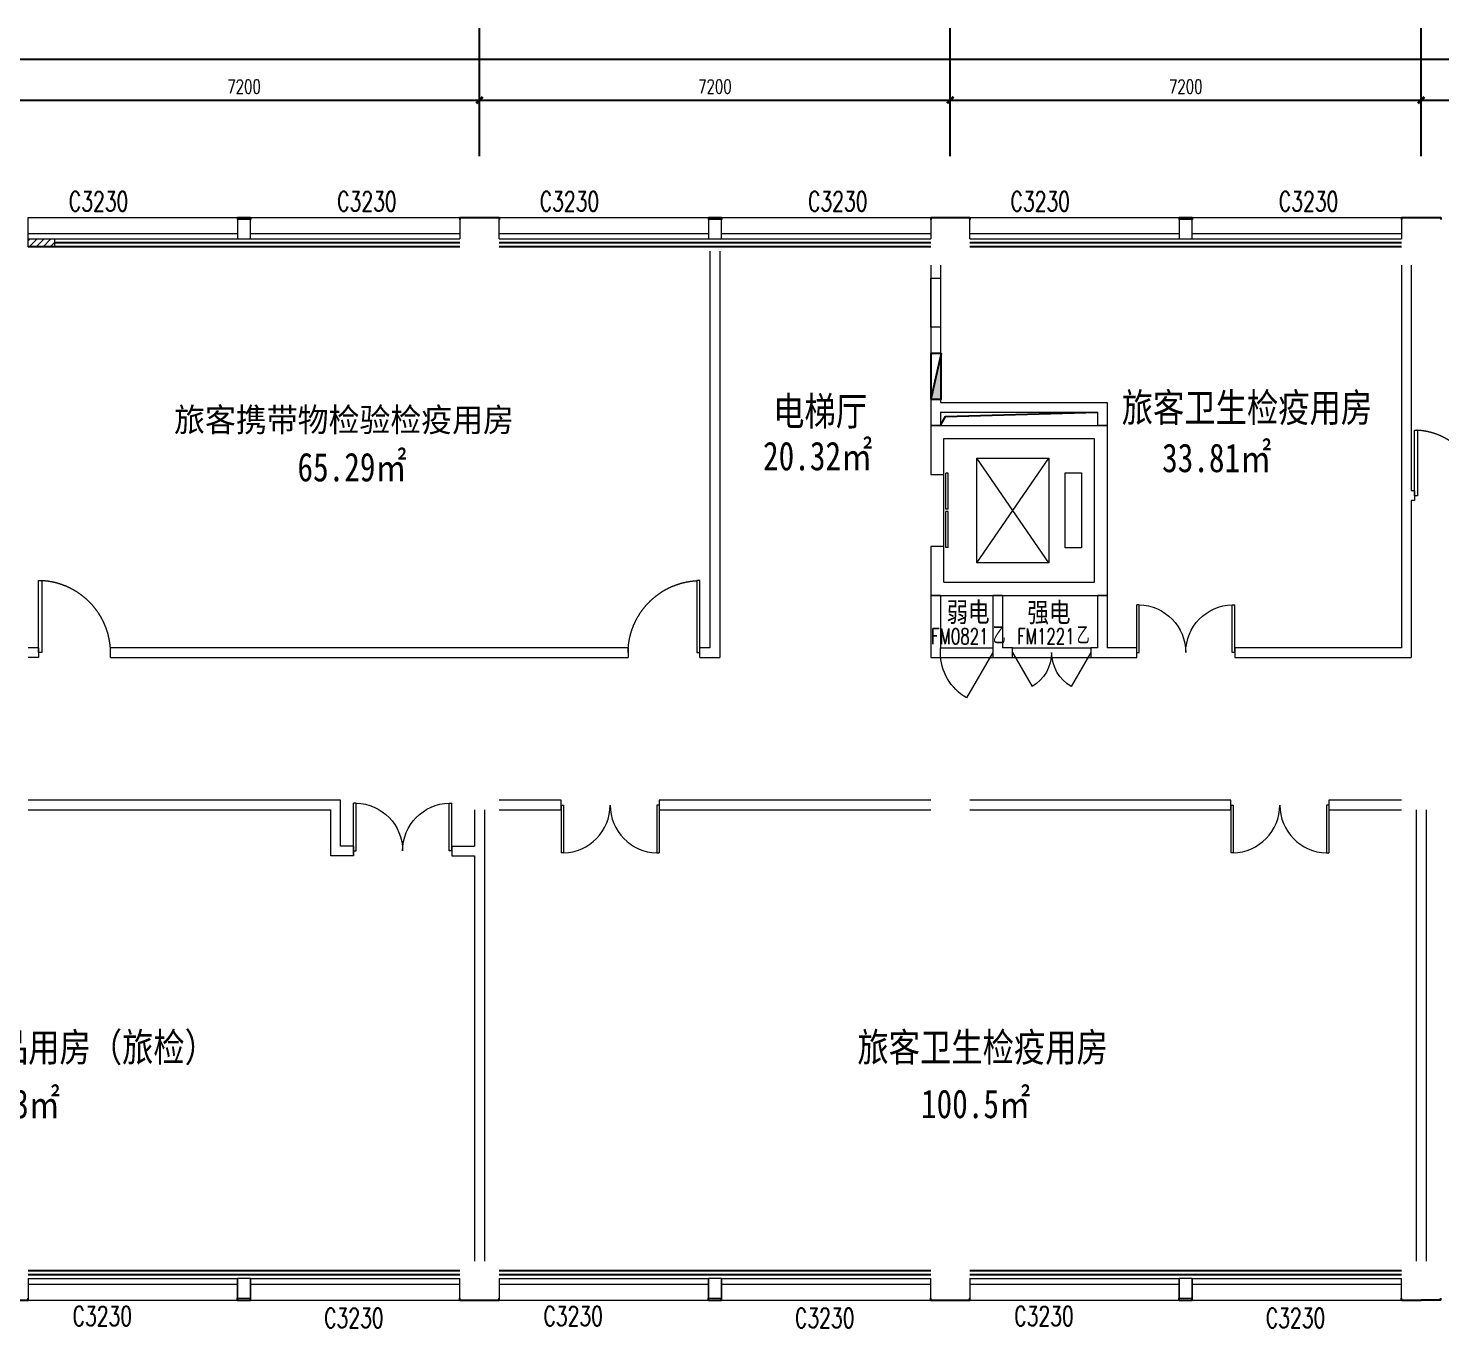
# Model space of a CAD drawing. Header units: millimetres. Extents: x 164760 to 3716174, y -1766400 to 11969.
# Drawn here: x 3621486 to 3643086, y -1652265 to -1632388 of the extents above; entities that cross this region are included whole.
import ezdxf

# ---------------------------------------------------------------- set-up
doc = ezdxf.new("R2010")
doc.units = ezdxf.units.MM
doc.header["$LTSCALE"] = 1000
doc.linetypes.add('HIDDEN', pattern=[0.375, 0.25, -0.125, 0, 0])
doc.layers.get('0').update_dxf_attribs({"color": 253, "linetype": 'CONTINUOUS'})
doc.layers.get('Defpoints').update_dxf_attribs({"color": 250, "linetype": 'CONTINUOUS', "lineweight": 0})
for name, color, linetype in [('3', 253, 'CONTINUOUS'), ('AXIS', 253, 'CONTINUOUS'), ('FC-Text Annotation', 253, 'CONTINUOUS'), ('LVTRY', 253, 'CONTINUOUS'), ('PUB_TEXT', 253, 'CONTINUOUS'), ('SURFACE', 253, 'CONTINUOUS'), ('w-消火栓', 253, 'CONTINUOUS'), ('WINDOW_TEXT', 253, 'CONTINUOUS')]:
    doc.layers.add(name, color=color, linetype=linetype)
for name, color, linetype, lineweight in [('DOOR【门】', 253, 'CONTINUOUS', 0), ('FF-Text【平面文字】', 253, 'CONTINUOUS', 0), ('RC-Hatch【天花填充】', 253, 'CONTINUOUS', 0), ('RC-Text【天花文字】', 253, 'CONTINUOUS', 0), ('STAIR', 253, 'CONTINUOUS', 0), ('WALL', 253, 'CONTINUOUS', 0), ('Wall【墙体】', 253, 'CONTINUOUS', 0), ('Wall【新建墙】', 253, 'CONTINUOUS', 0), ('WINDOW', 253, 'CONTINUOUS', 0), ('Xline【辅助线】', 253, 'CONTINUOUS', 0), ('建-洁具', 253, 'CONTINUOUS', 5)]:
    doc.layers.add(name, color=color, linetype=linetype, lineweight=lineweight)
doc.styles.add('_TCH_DIM_T3', font='SIMPLEX', dxfattribs={"width": 0.705882, "bigfont": 'GBCBIG'})
doc.styles.add('_TCH_WINDOW', font='SIMPLEX', dxfattribs={"bigfont": 'GBCBIG'})
doc.styles.add('DIM_FONT', font='SIMPLEX', dxfattribs={"width": 0.7, "bigfont": 'GBCBIG'})
doc.styles.get("Standard").update_dxf_attribs({"font": 'GBENOR', "bigfont": 'GBCBIG'})
doc.styles.add('宋体', font='', dxfattribs={"width": 0.7})
doc.styles.add('文字', font='')
doc.styles.get('宋体').set_extended_font_data('SimSun')
doc.styles.get('文字').set_extended_font_data('SimSun')
doc.dimstyles.new('_TCH_ARCH&&100', dxfattribs={"dimtxt": 212.5, "dimasz": 100, "dimexe": 250, "dimexo": 300, "dimgap": 100, "dimtad": 1, "dimdec": 0, "dimzin": 0, "dimdsep": 46, "dimtxsty": '_TCH_DIM_T3', "dimblk": 'ARCHTICK', "dimcen": 0.09, "dimclrt": 7, "dimazin": 2, "dimtfac": 1, "dimtdec": 0, "dimtix": 1, "dimtmove": 2, "dimatfit": 3, "dimtolj": 1, "dimtzin": 0, "dimarcsym": 0})

# ---------------------------------------------------------------- blocks, each defined once
blk = doc.blocks.new('_ArchTick')
at = {"color": 2, "linetype": 'ByBlock', "const_width": 0.4}
blk.add_lwpolyline([(-0.5, -0.5), (0.5, 0.5)], dxfattribs=at)
blk = doc.blocks.new('*D367')
at = {"layer": 'AXIS', "color": 0, "lineweight": -2, "transparency": 16777216}
for p, q in [((3642786, -1634343), (3642786, -1633237)), ((3646586, -1634343), (3646586, -1633237)), ((3642786, -1633487), (3646586, -1633487))]:
    blk.add_line(p, q, dxfattribs=at)
at = {"layer": 'Defpoints', "color": 0, "transparency": 16777216}
for p in [(3646586, -1633487), (3642786, -1634643), (3646586, -1634643)]:
    blk.add_point(p, dxfattribs=at)
at = {"layer": 'AXIS', "color": 0, "lineweight": -2, "transparency": 16777216, "xscale": 100, "yscale": 100, "zscale": 100, "rotation": 180}
blk.add_blockref('_ArchTick', (3642786, -1633487), dxfattribs=at)
at = {"layer": 'AXIS', "color": 0, "lineweight": -2, "transparency": 16777216, "xscale": 100, "yscale": 100, "zscale": 100}
blk.add_blockref('_ArchTick', (3646586, -1633487), dxfattribs=at)
at = {"layer": 'AXIS', "color": 7, "transparency": 16777216, "insert": (3644686, -1633281), "char_height": 212.5, "attachment_point": 5, "style": '_TCH_DIM_T3'}
blk.add_mtext('\\A1;3800', dxfattribs=at)
blk = doc.blocks.new('*D368')
at = {"layer": 'AXIS', "color": 0, "lineweight": -2, "transparency": 16777216}
for p, q in [((3635586, -1634343), (3635586, -1633237)), ((3642786, -1634343), (3642786, -1633237)), ((3635586, -1633487), (3642786, -1633487))]:
    blk.add_line(p, q, dxfattribs=at)
at = {"layer": 'Defpoints', "color": 0, "transparency": 16777216}
for p in [(3642786, -1633487), (3635586, -1634643), (3642786, -1634643)]:
    blk.add_point(p, dxfattribs=at)
at = {"layer": 'AXIS', "color": 0, "lineweight": -2, "transparency": 16777216, "xscale": 100, "yscale": 100, "zscale": 100, "rotation": 180}
blk.add_blockref('_ArchTick', (3635586, -1633487), dxfattribs=at)
at = {"layer": 'AXIS', "color": 0, "lineweight": -2, "transparency": 16777216, "xscale": 100, "yscale": 100, "zscale": 100}
blk.add_blockref('_ArchTick', (3642786, -1633487), dxfattribs=at)
at = {"layer": 'AXIS', "color": 7, "transparency": 16777216, "insert": (3639186, -1633281), "char_height": 212.5, "attachment_point": 5, "style": '_TCH_DIM_T3'}
blk.add_mtext('\\A1;7200', dxfattribs=at)
blk = doc.blocks.new('*D369')
at = {"layer": 'AXIS', "color": 0, "lineweight": -2, "transparency": 16777216}
for p, q in [((3628386, -1634343), (3628386, -1633237)), ((3635586, -1634343), (3635586, -1633237)), ((3628386, -1633487), (3635586, -1633487))]:
    blk.add_line(p, q, dxfattribs=at)
at = {"layer": 'Defpoints', "color": 0, "transparency": 16777216}
for p in [(3635586, -1633487), (3628386, -1634643), (3635586, -1634643)]:
    blk.add_point(p, dxfattribs=at)
at = {"layer": 'AXIS', "color": 0, "lineweight": -2, "transparency": 16777216, "xscale": 100, "yscale": 100, "zscale": 100, "rotation": 180}
blk.add_blockref('_ArchTick', (3628386, -1633487), dxfattribs=at)
at = {"layer": 'AXIS', "color": 0, "lineweight": -2, "transparency": 16777216, "xscale": 100, "yscale": 100, "zscale": 100}
blk.add_blockref('_ArchTick', (3635586, -1633487), dxfattribs=at)
at = {"layer": 'AXIS', "color": 7, "transparency": 16777216, "insert": (3631986, -1633281), "char_height": 212.5, "attachment_point": 5, "style": '_TCH_DIM_T3'}
blk.add_mtext('\\A1;7200', dxfattribs=at)
blk = doc.blocks.new('*D370')
at = {"layer": 'AXIS', "color": 0, "lineweight": -2, "transparency": 16777216}
for p, q in [((3621186, -1634343), (3621186, -1633237)), ((3628386, -1634343), (3628386, -1633237)), ((3621186, -1633487), (3628386, -1633487))]:
    blk.add_line(p, q, dxfattribs=at)
at = {"layer": 'Defpoints', "color": 0, "transparency": 16777216}
for p in [(3628386, -1633487), (3621186, -1634643), (3628386, -1634643)]:
    blk.add_point(p, dxfattribs=at)
at = {"layer": 'AXIS', "color": 0, "lineweight": -2, "transparency": 16777216, "xscale": 100, "yscale": 100, "zscale": 100, "rotation": 180}
blk.add_blockref('_ArchTick', (3621186, -1633487), dxfattribs=at)
at = {"layer": 'AXIS', "color": 0, "lineweight": -2, "transparency": 16777216, "xscale": 100, "yscale": 100, "zscale": 100}
blk.add_blockref('_ArchTick', (3628386, -1633487), dxfattribs=at)
at = {"layer": 'AXIS', "color": 7, "transparency": 16777216, "insert": (3624786, -1633281), "char_height": 212.5, "attachment_point": 5, "style": '_TCH_DIM_T3'}
blk.add_mtext('\\A1;7200', dxfattribs=at)
blk = doc.blocks.new('*D357')
at = {"layer": 'AXIS', "color": 0, "lineweight": -2, "transparency": 16777216}
for p, q in [((3613686, -1634382), (3613686, -1632612)), ((3707886, -1634382), (3707886, -1632612)), ((3613686, -1632862), (3707886, -1632862))]:
    blk.add_line(p, q, dxfattribs=at)
at = {"layer": 'Defpoints', "color": 0, "transparency": 16777216}
for p in [(3707886, -1632862), (3613686, -1634682), (3707886, -1634682)]:
    blk.add_point(p, dxfattribs=at)
at = {"layer": 'AXIS', "color": 0, "lineweight": -2, "transparency": 16777216, "xscale": 100, "yscale": 100, "zscale": 100, "rotation": 180}
blk.add_blockref('_ArchTick', (3613686, -1632862), dxfattribs=at)
at = {"layer": 'AXIS', "color": 0, "lineweight": -2, "transparency": 16777216, "xscale": 100, "yscale": 100, "zscale": 100}
blk.add_blockref('_ArchTick', (3707886, -1632862), dxfattribs=at)
at = {"layer": 'AXIS', "color": 7, "transparency": 16777216, "insert": (3660786, -1632656), "char_height": 212.5, "attachment_point": 5, "style": '_TCH_DIM_T3'}
blk.add_mtext('\\A1;94200', dxfattribs=at)
blk = doc.blocks.new('$WINLIB2D$00000004')
for p, q in [((-0.5, 0.5), (0.5, 0.5)), ((-0.5, 0.5), (-0.5, -0.5)), ((0.5, -0.5), (0.5, 0.5)), ((-0.5, 0.2406), (0.5, 0.2406)), ((-0.5, -0.5), (0.5, -0.5))]:
    blk.add_line(p, q)
blk = doc.blocks.new('$QC001_5')
blk.add_line((-325, 200), (325, 0))
blk.add_lwpolyline([(325, 0), (325, 200), (-325, 200), (-325, 0)], close=True)
blk.add_solid([(-325, 200), (325, 200), (-325, 200), (325, 0)])
at = {"flags": 1}
for tag in ['UNIT', 'WHAT', 'SPEC']:
    blk.add_attdef(tag, (0, 0), '', height=0.001, dxfattribs=at)
blk = doc.blocks.new('$TCHSYS$LDOR22D')
for p, q in [((-0.517, 0.833), (-0.017, 0.833)), ((-0.517, 0.833), (-0.517, 0.667)), ((-0.017, 0.833), (-0.017, 0.667)), ((0.017, 0.833), (0.017, 0.667)), ((0.017, 0.833), (0.517, 0.833)), ((0.517, 0.833), (0.517, 0.667)), ((-0.517, 0.667), (-0.017, 0.667)), ((0.017, 0.667), (0.517, 0.667)), ((-0.5, 0.5), (0.5, 0.5))]:
    blk.add_line(p, q)
blk = doc.blocks.new('$DorLib2D$00000214')
at = {"color": 0}
blk.add_line((0.5, 0), (0, 0.866), dxfattribs=at)
blk.add_arc((0.5, 0), 1, 120, 180, dxfattribs=at)
blk = doc.blocks.new('$DorLib2D$00000215')
at = {"color": 0}
for p, q in [((-0.5, 0), (-0.25, 0.433)), ((0.5, 0), (0.25, 0.433))]:
    blk.add_line(p, q, dxfattribs=at)
for centre, start, end in [((-0.5, 0), 0, 60), ((0.5, 0), 120, 180)]:
    blk.add_arc(centre, 0.5, start, end, dxfattribs=at)
blk = doc.blocks.new('$DorLib2D$00000002')
for p, q in [((-0.5, 0), (-0.5, 0.4875)), ((-0.475, 0.4875), (-0.5, 0.4875)), ((-0.475, 0), (-0.475, 0.4875)), ((0.475, 0), (0.475, 0.4875)), ((0.475, 0.4875), (0.5, 0.4875)), ((0.5, 0), (0.5, 0.4875)), ((-0.5, 0), (-0.475, 0)), ((0.5, 0), (0.475, 0))]:
    blk.add_line(p, q)
at = {"lineweight": 13}
for centre, start, end in [((-0.4875, 0), 0, 88.53072), ((0.4875, 0), 91.46928, 180)]:
    blk.add_arc(centre, 0.4875, start, end, dxfattribs=at)
blk = doc.blocks.new('DOOR_D01')
at = {"layer": 'DOOR【门】'}
blk.add_lwpolyline([(-0.456, 1), (-0.456, 0), (-0.5, 0), (-0.5, 1)], close=True, dxfattribs=at)
at = {"layer": 'DOOR【门】', "color": 8, "linetype": 'HIDDEN', "ltscale": 15}
blk.add_arc((-0.511, -0.01), 1.011, 0.5915, 87.4664, dxfattribs=at)
blk = doc.blocks.new('$lvtry$00000191')
at = {"color": 0}
for p, q in [((-250, -50, 0), (-39, -219, 0)), ((39, -219, 0), (250, -50, 0)), ((-250, -450, 0), (-39, -281, 0)), ((39, -281, 0), (250, -450, 0))]:
    blk.add_line(p, q, dxfattribs=at)
at = {"color": 0, "elevation": 0}
for points in [[(300, -500), (300, 0), (-300, 0), (-300, -500)], [(250, -450), (250, -50), (-250, -50), (-250, -450)]]:
    blk.add_lwpolyline(points, close=True, dxfattribs=at)
at = {"color": 0}
blk.add_circle((0, -250, 0), 50, dxfattribs=at)
for p in [(0, -50, 0), (0, -250, 0)]:
    blk.add_point(p, dxfattribs=at)
blk = doc.blocks.new('M_E33IEP')
for p, q in [((44, -21), (44, 20)), ((44, 20), (194, 20)), ((135, 135), (135, 20)), ((194, 20), (194, -21)), ((194, -21), (44, -21)), ((135, -21), (135, -144))]:
    blk.add_line(p, q)
for centre, radius in [((248, -5), 246), ((106, 56), 26.7), ((105, -55), 26.7)]:
    blk.add_circle(centre, radius)
blk.add_arc((274, -5), 197, 225.2527, 134.7473)
at = {"style": 'DIM_FONT', "width": 0.8, "flags": 9}
for tag in ['XSIZE', 'YSIZE']:
    blk.add_attdef(tag, (0, 0), '', height=0.5, dxfattribs=at)
at = {"width": 0.8, "flags": 9}
for tag in ['XSIZE', 'YSIZE']:
    blk.add_attdef(tag, (2, -251), '', height=150, dxfattribs=at)
blk = doc.blocks.new('海龙0430112171')
at = {"layer": 'Wall【墙体】', "color": 6}
for p, q in [((-1900, 6000), (-1900, 150)), ((-1750, 6000), (-1750, 2550)), ((-1700, 2550), (-1750, 2550)), ((-1700, 2400), (-1750, 2400)), ((-1750, 2400), (-1750, 0))]:
    blk.add_line(p, q, dxfattribs=at)
blk.add_lwpolyline([(-1700, 2550), (-1700, 2400)], dxfattribs=at)
at = {"layer": '建-洁具'}
blk.add_lwpolyline([(1300, 5580), (1300, 4131), (1900, 4131), (1900, 5580)], close=True, dxfattribs=at)
at = {"xscale": 1000, "yscale": 1000, "zscale": 1000}
blk.add_blockref('DOOR_D01', (-1200, 2475), dxfattribs=at)
at = {"layer": 'LVTRY', "xscale": -1, "rotation": 90}
blk.add_blockref('$lvtry$00000191', (1400, 5880, 0), dxfattribs=at)
at = {"layer": '建-洁具', "xscale": -1, "rotation": 0.0003750859142482}
blk.add_blockref('M_E33IEP', (1835, 4818), dxfattribs=at)
at = {"layer": 'FC-Text Annotation', "style": '文字', "width": 0.8}
for s, p in [('保洁间', (-576, 4560)), ('16.06㎡', (-577, 4026))]:
    blk.add_text(s, height=438.6, dxfattribs=at).set_placement(p)
blk = doc.blocks.new('海龙_0918170568')
at = {"layer": '3'}
blk.add_lwpolyline([(-25350, -137593), (-25275.9, -137456.8), (-22950, -137393)], dxfattribs=at)
at = {"layer": 'FF-Text【平面文字】'}
blk.add_lwpolyline([(-25350, -136091.4), (-25500, -136091.4), (-25500, -135339.8), (-25350, -135339.8)], close=True, dxfattribs=at)
at = {"layer": 'STAIR'}
for p, q in [((-24792.8, -139693), (-23692.8, -138093)), ((-23692.8, -139693), (-24792.8, -138093)), ((-24792.8, -138093), (-23692.8, -138093)), ((-24792.8, -139693), (-24792.8, -138093)), ((-23692.8, -138093), (-23692.8, -139693)), ((-23442.8, -138318), (-23192.8, -138318)), ((-23442.8, -139468), (-23442.8, -138318)), ((-23192.8, -138318), (-23192.8, -139468)), ((-23192.8, -139468), (-23442.8, -139468)), ((-23692.8, -139693), (-24792.8, -139693))]:
    blk.add_line(p, q, dxfattribs=at)
at = {"layer": 'WALL'}
for p, q in [((-25500, -137593), (-22800, -137593)), ((-25500, -137593), (-25500, -138343)), ((-25300, -137793), (-23000, -137793)), ((-25300, -138343), (-25300, -137793)), ((-23000, -137793), (-23000, -139993)), ((-22800, -137593), (-22800, -140193)), ((-25500, -138343), (-25300, -138343)), ((-25300, -139443), (-25500, -139443)), ((-25500, -139443), (-25500, -140193)), ((-25300, -139993), (-25300, -139443)), ((-25300, -139993), (-23000, -139993)), ((-25500, -140193), (-22800, -140193))]:
    blk.add_line(p, q, dxfattribs=at)
at = {"layer": 'Wall【墙体】', "color": 6}
for p, q in [((-28875, -134926.9), (-28875, -140993)), ((-28725, -134926.9), (-28725, -141143)), ((-25500, -135143), (-25500, -137318)), ((-25350, -135143), (-25350, -137243)), ((-25500, -137318), (-25500, -137593)), ((-25350, -137243), (-22800, -137243)), ((-22800, -137243), (-22800, -137593)), ((-25350, -137393), (-22950, -137393)), ((-25350, -137393), (-25350, -137593)), ((-22950, -137393), (-22950, -137593)), ((-25350, -137593), (-25500, -137593)), ((-22800, -137593), (-22950, -137593)), ((-25500, -140193), (-25500, -141143)), ((-25350, -140193), (-25500, -140193)), ((-25350, -140193), (-25350, -140993)), ((-24550, -140193), (-24550, -140993)), ((-24400, -140193), (-24550, -140193)), ((-24400, -140193), (-24400, -140993)), ((-22950, -140193), (-22950, -140993)), ((-22800, -140193), (-22950, -140193)), ((-22800, -140193), (-22800, -140993)), ((-39141.4, -140993), (-39300, -140993)), ((-39141.4, -140993), (-39141.4, -141143)), ((-30124.5, -140993), (-38041.4, -140993)), ((-38041.4, -141143), (-38041.4, -140993)), ((-30127.8, -140993), (-30127.8, -141143)), ((-28875, -140993), (-29027.8, -140993)), ((-29027.8, -141143), (-29027.8, -140993)), ((-25350, -141143), (-25350, -140993)), ((-24550, -140993), (-24550, -141143)), ((-24250, -140993), (-24400, -140993)), ((-24250, -141143), (-24250, -140993)), ((-22950, -140993), (-23050, -140993)), ((-23050, -140993), (-23050, -141143)), ((-22349.7, -140993), (-22799.7, -140993)), ((-22349.7, -141143), (-22349.7, -140993)), ((-18300, -140993), (-20849.7, -140993)), ((-20849.7, -140993), (-20849.7, -141143)), ((-39141.4, -141143), (-39300, -141143)), ((-38041.4, -141143), (-30126, -141143)), ((-29027.8, -141143), (-28725, -141143)), ((-25500, -141143), (-25350, -141143)), ((-24550, -141143), (-24475, -141143)), ((-24475, -141143), (-24250, -141143)), ((-23050, -141143), (-22875, -141143)), ((-22874.7, -141143), (-22349.7, -141143)), ((-20849.7, -141143), (-18150, -141143)), ((-34525, -143325.3), (-39300, -143325.3)), ((-34525, -144026.5), (-34525, -143325.3)), ((-31151.8, -143325.3), (-32100, -143325.3)), ((-31151.8, -143475.3), (-31151.8, -143325.3)), ((-25500, -143325.3), (-29651.8, -143325.3)), ((-29651.8, -143325.3), (-29651.8, -143475.3)), ((-20911.7, -143325.3), (-24900, -143325.3)), ((-20911.7, -143475.3), (-20911.7, -143325.3)), ((-18300, -143325.3), (-19411.7, -143325.3)), ((-19411.7, -143325.3), (-19411.7, -143475.3)), ((-39300, -143475.3), (-34675, -143475.3)), ((-34675, -144176.5), (-34675, -143475.3)), ((-32475, -143475.3), (-32475, -144026.5)), ((-32325, -143475.3), (-32325, -150375.3)), ((-32100, -143475.3), (-31151.8, -143475.3)), ((-29651.8, -143475.3), (-25500, -143475.3)), ((-24900, -143475.3), (-20911.7, -143475.3)), ((-19411.7, -143475.3), (-18300, -143475.3)), ((-18075, -143475.3), (-18075, -150375.3)), ((-17925, -143475.3), (-17925, -150375.3)), ((-34325, -144026.5), (-34525, -144026.5)), ((-34325, -144176.5), (-34325, -144026.5)), ((-34325, -144026.5), (-34325, -144176.5)), ((-32825, -144026.5), (-32825, -144176.5)), ((-32825, -144026.5), (-32475, -144026.5)), ((-34325, -144176.5), (-34675, -144176.5)), ((-32825, -144176.5), (-32475, -144176.5)), ((-32475, -144176.5), (-32475, -150375.3))]:
    blk.add_line(p, q, dxfattribs=at)
at = {"layer": 'WINDOW'}
for p, q in [((-25350, -140993), (-24550, -140993)), ((-24250, -140993), (-23050, -140993)), ((-25350, -141143), (-24550, -141143)), ((-24250, -141143), (-23050, -141143))]:
    blk.add_line(p, q, dxfattribs=at)
at = {"yscale": 1100, "zscale": 1100}
for p, xscale in [((-38591.4, -141068), 1100), ((-29577.8, -141068), -1100)]:
    blk.add_blockref('DOOR_D01', p, dxfattribs=dict(at, xscale=xscale))
at = {"layer": 'w-消火栓', "xscale": 1.077000000048428, "yscale": 0.8000000000465661, "rotation": 270}
blk.add_blockref('$QC001_5', (-25500, -136843), dxfattribs=at)
at = {"layer": 'WINDOW'}
for name, p, xscale, yscale, zscale, rotation in [('$TCHSYS$LDOR22D', (-25400, -138893), -1100, 200, -1100, 270), ('$DorLib2D$00000214', (-24950, -141068), -800, 800, 800, 180), ('$DorLib2D$00000215', (-23650, -141068), -1200, 1200, 1200, 180), ('$DorLib2D$00000002', (-30401.8, -143400.3), 1500, 1500, -1500, 180), ('$DorLib2D$00000002', (-20161.7, -143400.3), 1500, 1500, -1500, 180)]:
    blk.add_blockref(name, p, dxfattribs=dict(at, xscale=xscale, yscale=yscale, zscale=zscale, rotation=rotation))
at = {"layer": 'WINDOW', "xscale": -1500, "yscale": 1500}
for p, zscale in [((-21599.7, -141068), 1500), ((-33575, -144101.5), -1500)]:
    blk.add_blockref('$DorLib2D$00000002', p, dxfattribs=dict(at, zscale=zscale))
at = {"layer": 'Xline【辅助线】'}
blk.add_blockref('海龙0430112171', (-16399.9, -141143), dxfattribs=at)
at = {"layer": 'FC-Text Annotation', "style": '文字', "width": 0.8}
for s, p in [('电梯厅', (-27909, -137595.4)), ('旅客卫生检疫用房', (-22578, -137540.5)), ('20.32㎡', (-28063.6, -138280.3)), ('33.81㎡', (-21961, -138308.6)), ('65.29㎡', (-35183.6, -138449.2)), ('截留物品用房（旅检）', (-41215.4, -147324.5)), ('旅客卫生检疫用房', (-26620.3, -147324.5)), ('104.13㎡', (-40724.3, -148189.8)), ('100.5㎡', (-25648.5, -148189.1))]:
    blk.add_text(s, height=438.58, dxfattribs=at).set_placement(p)
at = {"layer": 'FF-Text【平面文字】', "style": '文字', "width": 0.95}
blk.add_text('旅客携带物检验检疫用房', height=364.552, dxfattribs=at).set_placement((-37069.4, -137689.9, 0))
at = {"layer": 'PUB_TEXT', "style": '宋体', "width": 0.8}
for s, p in [('弱电', (-25257.7, -140599.7)), ('强电', (-24021.2, -140603.4))]:
    blk.add_text(s, height=302.11, dxfattribs=at).set_placement(p)
at = {"layer": 'WINDOW_TEXT', "style": '_TCH_WINDOW', "width": 0.705882}
for s, p in [('FM0821', (-25493.5, -140938)), ('FM1221', (-24177.5, -140938))]:
    blk.add_text(s, height=238, dxfattribs=at).set_placement(p)
at = {"layer": 'WINDOW_TEXT', "style": '_TCH_WINDOW'}
for p in [(-24549.5, -140938), (-23265.5, -140938)]:
    blk.add_text('乙', height=270.1, dxfattribs=at).set_placement(p)

msp = doc.modelspace()

# ---------------------------------------------------------------- hatches: boundary and pattern name
at = {"layer": 'RC-Hatch【天花填充】'}
h = msp.add_hatch(dxfattribs=at)
h.set_pattern_fill('ANSI31', color=251, scale=600, style=0)
h.set_pattern_definition([(45, (1126537.9, -235632.184), (-53.0330086, 53.0330086), [])])
h.paths.add_polyline_path([(3621485.9, -1635731.3), (3621485.9, -1635611.3), (3621885.9, -1635611.3), (3621885.9, -1635731.3)])

# ---------------------------------------------------------------- linework, layer by layer
at = {"layer": '3'}
for p, q in [((3628085.9, -1635731.3), (3621485.9, -1635731.3)), ((3628085.9, -1635731.3), (3621485.9, -1635731.3)), ((3628085.9, -1635671.3), (3621885.9, -1635671.3)), ((3635285.9, -1635671.3), (3628685.9, -1635671.3)), ((3635285.9, -1635731.3), (3628685.9, -1635731.3)), ((3642485.9, -1635671.3), (3635885.9, -1635671.3)), ((3642485.9, -1635731.3), (3635885.9, -1635731.3))]:
    msp.add_line(p, q, dxfattribs=at)
for points in [[(3621485.9, -1651391.3), (3628085.9, -1651391.3)], [(3621485.9, -1651451.3), (3628085.9, -1651451.3)], [(3628685.9, -1651391.3), (3635285.9, -1651391.3)], [(3628685.9, -1651451.3), (3635285.9, -1651451.3)], [(3635885.9, -1651391.3), (3642485.9, -1651391.3)], [(3635885.9, -1651451.3), (3642485.9, -1651451.3)]]:
    msp.add_lwpolyline(points, dxfattribs=at)
at = {"layer": 'AXIS'}
for p, q in [((3628385.9, -1633985.3), (3628385.9, -1632388.2)), ((3635585.9, -1633985.3), (3635585.9, -1632388.2)), ((3642785.9, -1633985.3), (3642785.9, -1632388.2))]:
    msp.add_line(p, q, dxfattribs=at)
at = {"layer": 'SURFACE'}
for p, q in [((3624685.9, -1635281.3), (3624685.9, -1635311.3)), ((3624685.9, -1635281.3), (3624885.9, -1635281.3)), ((3624885.9, -1635281.3), (3624885.9, -1635311.3)), ((3628085.9, -1635281.3), (3628085.9, -1635311.3)), ((3628085.9, -1635281.3), (3628385.9, -1635281.3)), ((3628385.9, -1635281.3), (3628685.9, -1635281.3)), ((3628685.9, -1635281.3), (3628685.9, -1635311.3)), ((3631885.9, -1635281.3), (3631885.9, -1635311.3)), ((3631885.9, -1635281.3), (3632085.9, -1635281.3)), ((3632085.9, -1635281.3), (3632085.9, -1635311.3)), ((3635285.9, -1635281.3), (3635285.9, -1635311.3)), ((3635285.9, -1635281.3), (3635585.9, -1635281.3)), ((3635585.9, -1635281.3), (3635885.9, -1635281.3)), ((3635885.9, -1635281.3), (3635885.9, -1635311.3)), ((3639085.9, -1635281.3), (3639085.9, -1635311.3)), ((3639085.9, -1635281.3), (3639285.9, -1635281.3)), ((3639285.9, -1635281.3), (3639285.9, -1635311.3)), ((3642485.9, -1635281.3), (3642485.9, -1635311.3)), ((3642485.9, -1635281.3), (3642785.9, -1635281.3)), ((3642785.9, -1635281.3), (3643085.9, -1635281.3)), ((3643085.9, -1635281.3), (3643085.9, -1635311.3)), ((3621185.9, -1651841.3), (3621485.9, -1651841.3)), ((3621485.9, -1651841.3), (3621485.9, -1651811.3)), ((3624685.9, -1651841.3), (3624685.9, -1651811.3)), ((3624685.9, -1651841.3), (3624885.9, -1651841.3)), ((3624885.9, -1651841.3), (3624885.9, -1651811.3)), ((3628085.9, -1651841.3), (3628085.9, -1651811.3)), ((3628085.9, -1651841.3), (3628385.9, -1651841.3)), ((3628385.9, -1651841.3), (3628685.9, -1651841.3)), ((3628685.9, -1651841.3), (3628685.9, -1651811.3)), ((3631885.9, -1651841.3), (3631885.9, -1651811.3)), ((3631885.9, -1651841.3), (3632085.9, -1651841.3)), ((3632085.9, -1651841.3), (3632085.9, -1651811.3)), ((3635285.9, -1651841.3), (3635285.9, -1651811.3)), ((3635285.9, -1651841.3), (3635585.9, -1651841.3)), ((3635585.9, -1651841.3), (3635885.9, -1651841.3)), ((3635885.9, -1651841.3), (3635885.9, -1651811.3)), ((3639085.9, -1651841.3), (3639085.9, -1651811.3)), ((3639085.9, -1651841.3), (3639285.9, -1651841.3)), ((3639285.9, -1651841.3), (3639285.9, -1651811.3)), ((3642485.9, -1651841.3), (3642485.9, -1651811.3)), ((3642485.9, -1651841.3), (3642785.9, -1651841.3)), ((3643085.9, -1651841.3), (3642785.9, -1651841.3)), ((3643085.9, -1651841.3), (3643085.9, -1651811.3))]:
    msp.add_line(p, q, dxfattribs=at)
at = {"layer": 'WALL'}
for p, q in [((3624885.9, -1635311.3), (3624685.9, -1635311.3)), ((3624685.9, -1635311.3), (3624685.9, -1635611.3)), ((3624885.9, -1635611.3), (3624885.9, -1635311.3)), ((3632085.9, -1635311.3), (3631885.9, -1635311.3)), ((3631885.9, -1635311.3), (3631885.9, -1635611.3)), ((3632085.9, -1635611.3), (3632085.9, -1635311.3)), ((3639285.9, -1635311.3), (3639085.9, -1635311.3)), ((3639085.9, -1635311.3), (3639085.9, -1635611.3)), ((3639285.9, -1635611.3), (3639285.9, -1635311.3)), ((3624685.9, -1635611.3), (3624885.9, -1635611.3)), ((3631885.9, -1635611.3), (3632085.9, -1635611.3)), ((3639085.9, -1635611.3), (3639285.9, -1635611.3)), ((3624885.9, -1651511.3), (3624685.9, -1651511.3)), ((3624685.9, -1651511.3), (3624685.9, -1651811.3)), ((3624885.9, -1651811.3), (3624885.9, -1651511.3)), ((3632085.9, -1651511.3), (3631885.9, -1651511.3)), ((3631885.9, -1651511.3), (3631885.9, -1651811.3)), ((3632085.9, -1651811.3), (3632085.9, -1651511.3)), ((3639285.9, -1651511.3), (3639085.9, -1651511.3)), ((3639085.9, -1651511.3), (3639085.9, -1651811.3)), ((3639285.9, -1651811.3), (3639285.9, -1651511.3)), ((3624685.9, -1651811.3), (3624885.9, -1651811.3)), ((3631885.9, -1651811.3), (3632085.9, -1651811.3)), ((3639085.9, -1651811.3), (3639285.9, -1651811.3))]:
    msp.add_line(p, q, dxfattribs=at)
at = {"layer": 'Wall【新建墙】', "color": 4}
msp.add_lwpolyline([(3621485.9, -1635731.3), (3621485.9, -1635611.3), (3621885.9, -1635611.3), (3621885.9, -1635731.3)], close=True, dxfattribs=at)

# ---------------------------------------------------------------- block references
at = {"layer": 'WINDOW'}
ref = msp.add_blockref('$WINLIB2D$00000004', (3623085.9, -1635446.3), dxfattribs=dict(at, xscale=3200, yscale=-330, zscale=3200))
ref.add_attrib('A', 'C3230', (3622107.4, -1635185), dxfattribs={"layer": 'WINDOW_TEXT', "height": 297.5, "style": '_TCH_WINDOW', "width": 0.705882})
ref = msp.add_blockref('$WINLIB2D$00000004', (3626485.9, -1635446.3), dxfattribs=dict(at, xscale=3200, yscale=-330, zscale=3200))
ref.add_attrib('A', 'C3230', (3626210.7, -1635185), dxfattribs={"layer": 'WINDOW_TEXT', "height": 297.5, "style": '_TCH_WINDOW', "width": 0.705882})
ref = msp.add_blockref('$WINLIB2D$00000004', (3630285.9, -1635446.3), dxfattribs=dict(at, xscale=3200, yscale=-330, zscale=3200))
ref.add_attrib('A', 'C3230', (3629307.4, -1635185), dxfattribs={"layer": 'WINDOW_TEXT', "height": 297.5, "style": '_TCH_WINDOW', "width": 0.705882})
ref = msp.add_blockref('$WINLIB2D$00000004', (3633685.9, -1635446.3), dxfattribs=dict(at, xscale=3200, yscale=-330, zscale=3200))
ref.add_attrib('A', 'C3230', (3633410.7, -1635185), dxfattribs={"layer": 'WINDOW_TEXT', "height": 297.5, "style": '_TCH_WINDOW', "width": 0.705882})
ref = msp.add_blockref('$WINLIB2D$00000004', (3637485.9, -1635446.3), dxfattribs=dict(at, xscale=3200, yscale=-330, zscale=3200))
ref.add_attrib('A', 'C3230', (3636507.4, -1635185), dxfattribs={"layer": 'WINDOW_TEXT', "height": 297.5, "style": '_TCH_WINDOW', "width": 0.705882})
ref = msp.add_blockref('$WINLIB2D$00000004', (3640885.9, -1635446.3), dxfattribs=dict(at, xscale=3200, yscale=-330, zscale=3200))
ref.add_attrib('A', 'C3230', (3640610.7, -1635185), dxfattribs={"layer": 'WINDOW_TEXT', "height": 297.5, "style": '_TCH_WINDOW', "width": 0.705882})
ref = msp.add_blockref('$WINLIB2D$00000004', (3623085.9, -1651676.3), dxfattribs=dict(at, xscale=3200, yscale=330, zscale=3200))
ref.add_attrib('A', 'C3230', (3622164.6, -1652235), dxfattribs={"layer": 'WINDOW_TEXT', "height": 297.5, "style": '_TCH_WINDOW', "width": 0.705882})
ref = msp.add_blockref('$WINLIB2D$00000004', (3626485.9, -1651676.3), dxfattribs=dict(at, xscale=3200, yscale=330, zscale=3200))
ref.add_attrib('A', 'C3230', (3626010.9, -1652265), dxfattribs={"layer": 'WINDOW_TEXT', "height": 297.5, "style": '_TCH_WINDOW', "width": 0.705882})
ref = msp.add_blockref('$WINLIB2D$00000004', (3630285.9, -1651676.3), dxfattribs=dict(at, xscale=3200, yscale=330, zscale=3200))
ref.add_attrib('A', 'C3230', (3629364.6, -1652235), dxfattribs={"layer": 'WINDOW_TEXT', "height": 297.5, "style": '_TCH_WINDOW', "width": 0.705882})
ref = msp.add_blockref('$WINLIB2D$00000004', (3633685.9, -1651676.3), dxfattribs=dict(at, xscale=3200, yscale=330, zscale=3200))
ref.add_attrib('A', 'C3230', (3633210.9, -1652265), dxfattribs={"layer": 'WINDOW_TEXT', "height": 297.5, "style": '_TCH_WINDOW', "width": 0.705882})
ref = msp.add_blockref('$WINLIB2D$00000004', (3637485.9, -1651676.3), dxfattribs=dict(at, xscale=3200, yscale=330, zscale=3200))
ref.add_attrib('A', 'C3230', (3636564.6, -1652235), dxfattribs={"layer": 'WINDOW_TEXT', "height": 297.5, "style": '_TCH_WINDOW', "width": 0.705882})
ref = msp.add_blockref('$WINLIB2D$00000004', (3640885.9, -1651676.3), dxfattribs=dict(at, xscale=3200, yscale=330, zscale=3200))
ref.add_attrib('A', 'C3230', (3640410.9, -1652265), dxfattribs={"layer": 'WINDOW_TEXT', "height": 297.5, "style": '_TCH_WINDOW', "width": 0.705882})

# ---------------------------------------------------------------- dimensions: what is measured, and where the dimension line sits
at = {"layer": 'AXIS'}
for p1, p2, distance, picture, middle in [((3613685.9, -1634682.2), (3707885.9, -1634682.2), 1819.8, '*D357', (3660785.9, -1632656.1)), ((3621185.9, -1634642.7), (3628385.9, -1634642.7), 1155.3, '*D370', (3624785.9, -1633281.1)), ((3628385.9, -1634642.7), (3635585.9, -1634642.7), 1155.3, '*D369', (3631985.9, -1633281.1)), ((3635585.9, -1634642.7), (3642785.9, -1634642.7), 1155.3, '*D368', (3639185.9, -1633281.1)), ((3642785.9, -1634642.7), (3646585.9, -1634642.7), 1155.3, '*D367', (3644685.9, -1633281.1))]:
    dim = msp.add_aligned_dim(p1=p1, p2=p2, distance=distance, dimstyle='_TCH_ARCH&&100', dxfattribs=at)
    dim.commit()
    dim.dimension.update_dxf_attribs({"geometry": picture, "text_midpoint": middle})

# ---------------------------------------------------------------- next in the draw order: block references
at = {"layer": 'RC-Text【天花文字】'}
msp.add_blockref('海龙_0918170568', (3660785.9, -1500869.8), dxfattribs=at)

doc.saveas('drawing.dxf')
